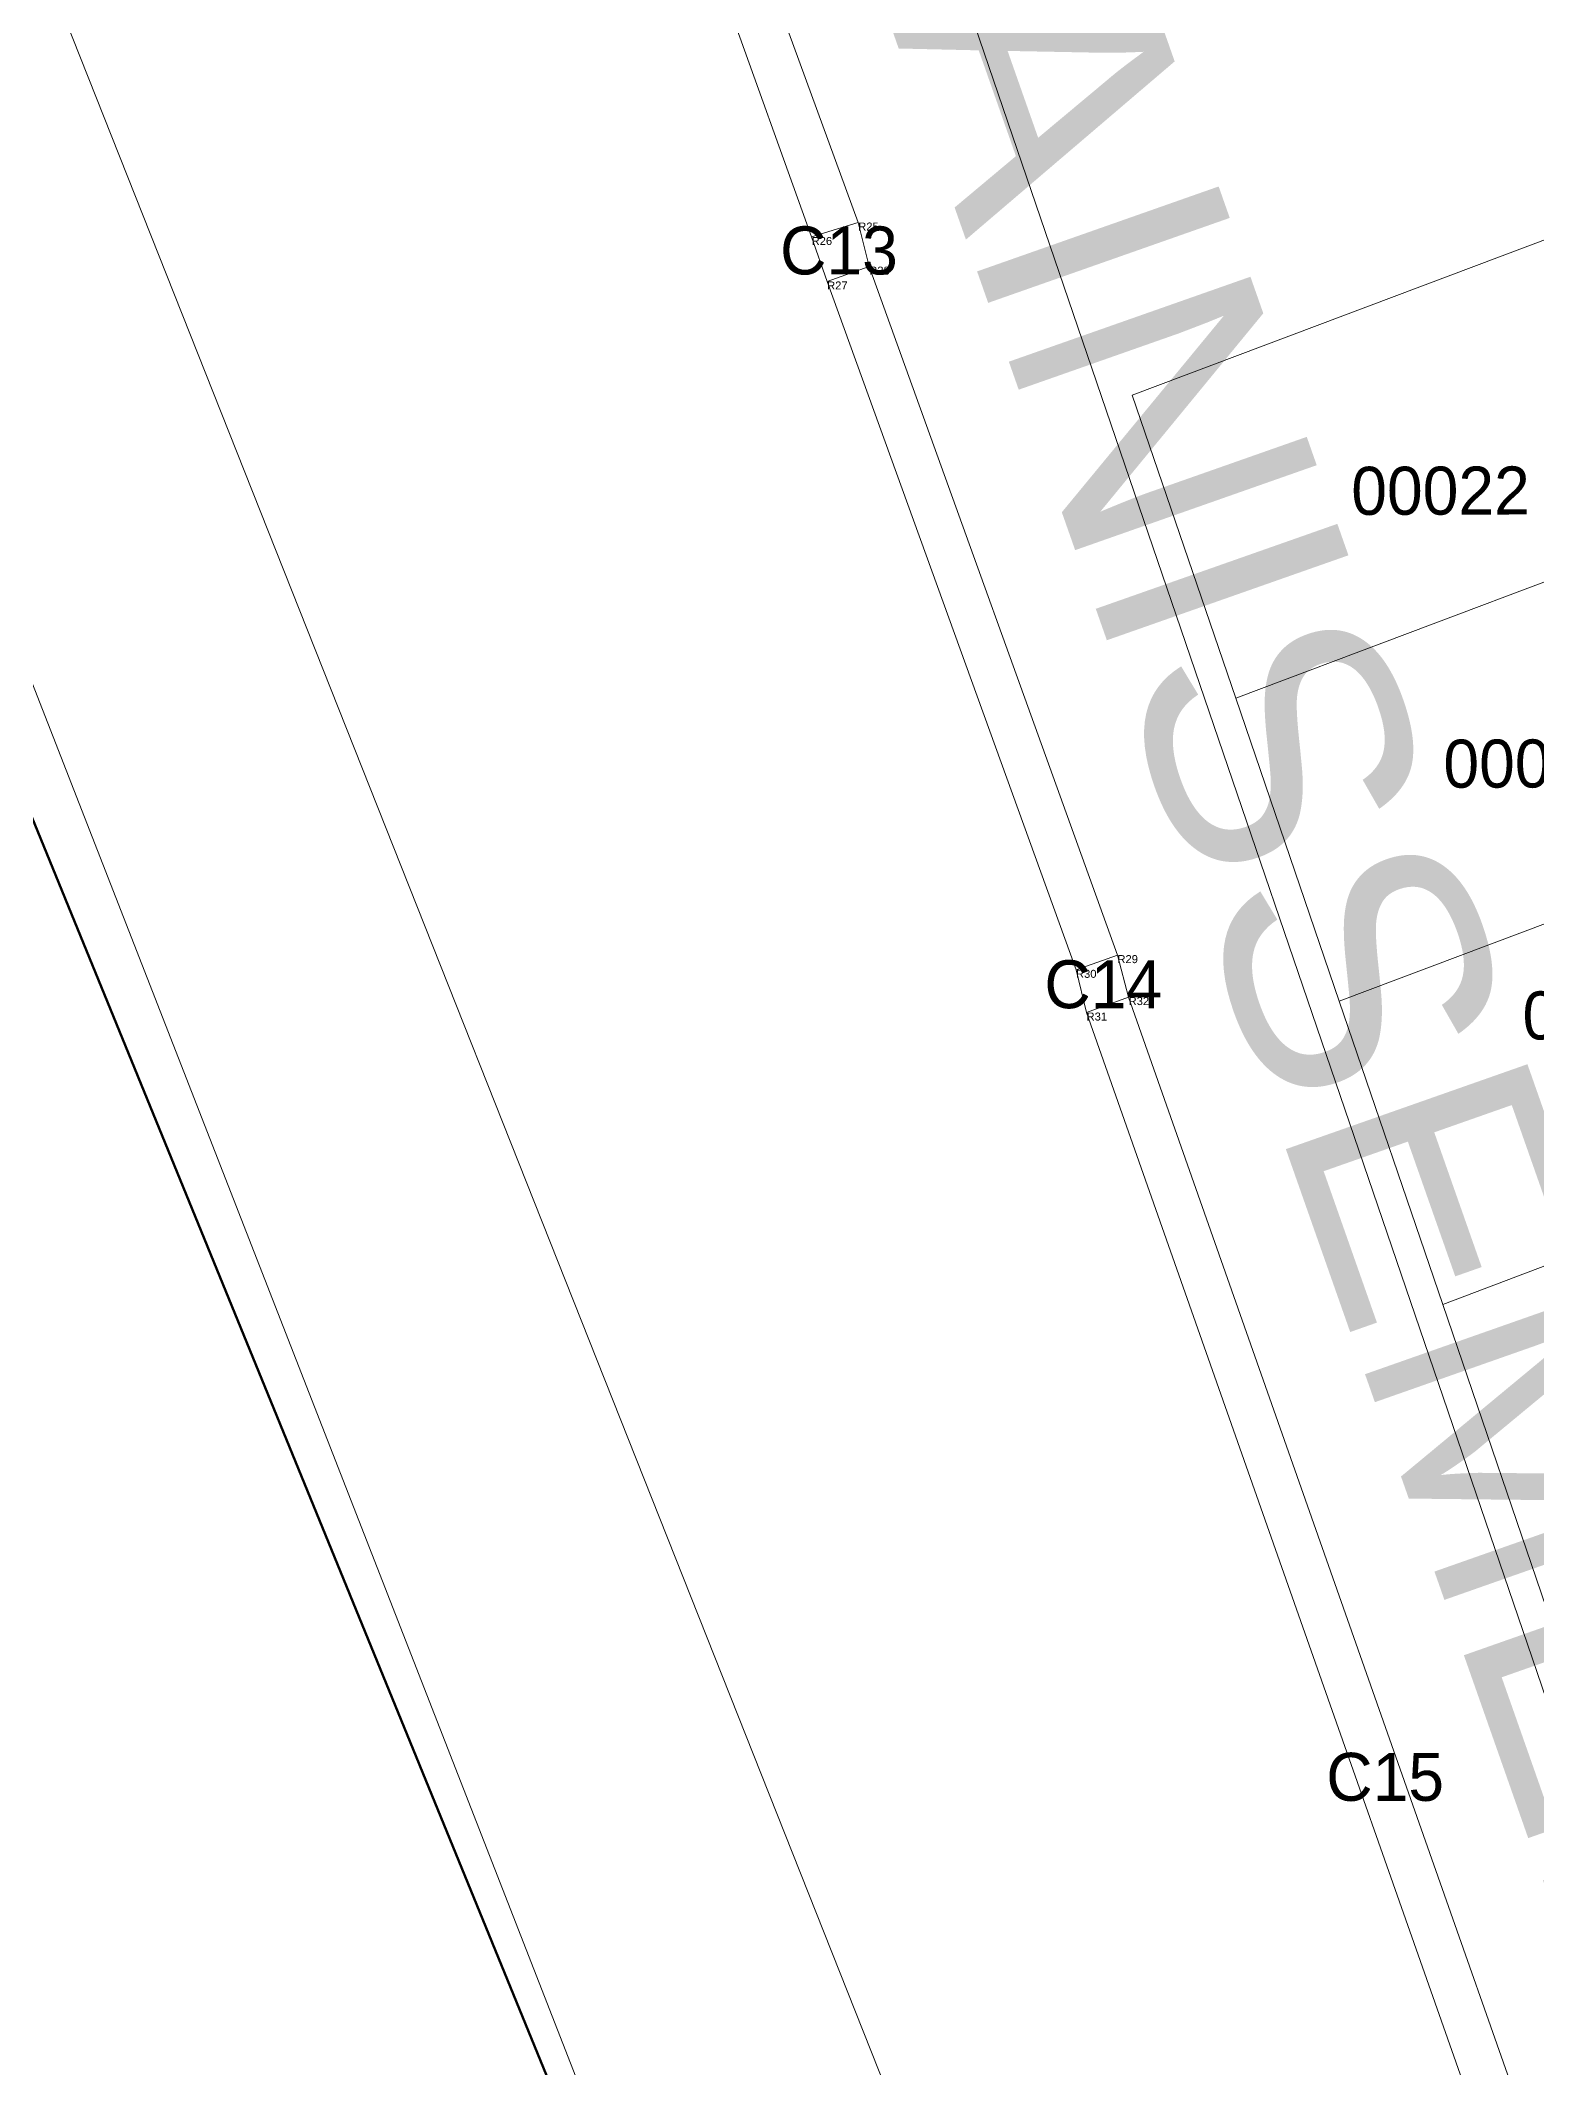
# Model space of a CAD drawing. Header units: metres. Extents: x 245232 to 248406, y 1633796 to 1637634.
# Drawn here: x 245431 to 245477.8, y 1636873.5 to 1636936.9 of the extents above; entities that cross this region are included whole.
import ezdxf
from ezdxf.enums import TextEntityAlignment as Align

# ---------------------------------------------------------------- set-up
doc = ezdxf.new("R2010")
doc.units = ezdxf.units.M
doc.header["$MEASUREMENT"] = 0
for name, color, linetype in [('A_revoir_niveau_0', 7, 'Continuous'), ('historique_numero_parcelle', 7, 'Continuous'), ('limites_sections', 7, 'Continuous')]:
    doc.layers.add(name, color=color, linetype=linetype)
doc.layers.add('Limites_Communes', color=7, linetype='Continuous', lineweight=211, plot=False)
doc.layers.add('LIMITES_PARCELLES', color=7, linetype='Continuous', lineweight=0, true_color=0xffffff)
doc.layers.add('Toponymie', color=7, linetype='Continuous', lineweight=30)
doc.styles.get("Standard").update_dxf_attribs({"font": 'txt.shx'})
doc.styles.add('Style-Arial', font='arial.ttf')
doc.styles.add('Style-FANCY', font='FANCY.shx')

msp = doc.modelspace()

# ---------------------------------------------------------------- linework, layer by layer
at = {"layer": 'A_revoir_niveau_0', "color": 7, "linetype": 'Continuous', "lineweight": 13}
msp.add_line((245381.133, 1637044.037), (245466.305, 1636825.748), dxfattribs=at)
at = {"layer": 'A_revoir_niveau_0', "color": 7, "linetype": 'Continuous', "lineweight": 0}
for p, q in [((245455.134, 1636930.727), (245447.4, 1636952.253)), ((245448.704, 1636952.807), (245456.59, 1636931.178)), ((245456.935, 1636929.801), (245464.687, 1636908.289)), ((245463.394, 1636907.83), (245455.618, 1636929.336)), ((245465.038, 1636906.978), (245490.165, 1636835.534)), ((245488.823, 1636835.167), (245463.724, 1636906.495))]:
    msp.add_line(p, q, dxfattribs=at)
at = {"layer": 'A_revoir_niveau_0', "color": 5, "linetype": 'Continuous', "lineweight": 0}
for p, q in [((245455.618, 1636929.336), (245455.134, 1636930.727)), ((245456.59, 1636931.178), (245456.935, 1636929.801)), ((245464.687, 1636908.289), (245465.038, 1636906.978)), ((245463.724, 1636906.495), (245463.394, 1636907.83))]:
    msp.add_line(p, q, dxfattribs=at)
at = {"layer": 'A_revoir_niveau_0', "color": 7, "linetype": 'Continuous', "lineweight": 0}
for points in [[(245455.618, 1636929.336), (245456.935, 1636929.801), (245456.59, 1636931.178), (245455.134, 1636930.727)], [(245463.394, 1636907.83), (245464.687, 1636908.289), (245465.038, 1636906.978), (245463.724, 1636906.495)]]:
    msp.add_3dface(points, dxfattribs=at)
at = {"layer": 'Limites_Communes', "color": 210, "lineweight": 80, "flags": 128}
msp.add_lwpolyline([(245735.191, 1636182.426), (245737.086, 1636220.967), (245735.256, 1636239.014), (245707.104, 1636298.228), (245667.831, 1636399.146), (245610.425, 1636525.307), (245591.962, 1636563.472), (245540.605, 1636669.631), (245473.018, 1636809.338), (245335.449, 1637145.601), (245779.45, 1637342.685), (245848.75, 1637373.75), (245979.171, 1637415.334), (246366.25, 1637538.75), (246605.272, 1637633.704), (246913.43, 1637003.726), (246928.908, 1636986.263), (246937.063, 1636946.102), (247273.698, 1636757.341)], dxfattribs=at)
at = {"layer": 'limites_parcelles'}
for p, q in [((245511.13, 1636788.23), (245459.437, 1636939.658)), ((245479.194, 1636931.08), (245465.153, 1636925.782)), ((245465.153, 1636925.782), (245468.386, 1636916.314)), ((245482.427, 1636921.612), (245468.386, 1636916.314)), ((245468.386, 1636916.314), (245471.619, 1636906.846)), ((245485.66, 1636912.144), (245471.619, 1636906.846)), ((245471.619, 1636906.846), (245474.852, 1636897.377)), ((245488.893, 1636902.675), (245474.852, 1636897.377)), ((245474.852, 1636897.377), (245478.085, 1636887.909))]:
    msp.add_line(p, q, dxfattribs=at)
at = {"layer": 'limites_sections', "lineweight": 13, "flags": 128}
msp.add_lwpolyline([(245897.722, 1636971.857), (245799.571, 1636923.569), (245677.175, 1636862.609), (245560.123, 1636802.218), (245496.981, 1636773.187), (245385.738, 1637053.755), (245806.576, 1637211.153), (245897.722, 1636971.857)], close=True, dxfattribs=at)

# ---------------------------------------------------------------- texts
at = {"layer": 'historique_numero_parcelle', "color": 92, "linetype": 'Continuous', "lineweight": 0, "style": 'Style-FANCY'}
for s, p in [('00022', (245474.782, 1636922.801)), ('00024', (245477.66, 1636914.276)), ('00026', (245480.131, 1636906.409))]:
    msp.add_text(s, height=1.5, rotation=0.1323, dxfattribs=at).set_placement(p, align=Align.MIDDLE_CENTER)
at = {"layer": 'toponymie', "color": 7, "linetype": 'Continuous', "lineweight": 0, "style": 'Style-FANCY'}
for s, p in [('C13', (245455.989, 1636930.306)), ('C14', (245464.245, 1636907.379)), ('C15', (245473.051, 1636882.615))]:
    msp.add_text(s, height=1.5, dxfattribs=at).set_placement(p, align=Align.MIDDLE_CENTER)
at = {"layer": 'toponymie', "color": 7, "linetype": 'Continuous', "lineweight": 0, "style": 'Style-Arial'}
for s, p in [('R26', (245455.134, 1636930.727)), ('R25', (245456.59, 1636931.178)), ('R28', (245456.935, 1636929.801)), ('R27', (245455.618, 1636929.336)), ('R29', (245464.687, 1636908.289)), ('R30', (245463.394, 1636907.83)), ('R32', (245465.038, 1636906.978)), ('R31', (245463.724, 1636906.495))]:
    msp.add_text(s, height=0.25, dxfattribs=at).set_placement(p, align=Align.TOP_LEFT)
at = {"layer": 'toponymie', "color": 7, "linetype": 'Continuous', "lineweight": 53, "insert": (245431.522, 1637004.229), "char_height": 8, "attachment_point": 7, "rotation": 289.37746, "line_spacing_factor": 0.6}
msp.add_mtext('\\fArial|b0|i0|c00|p39;RESEAU ASSAINISSEMENT( PROGEP)', dxfattribs=at)

doc.saveas('drawing.dxf')
